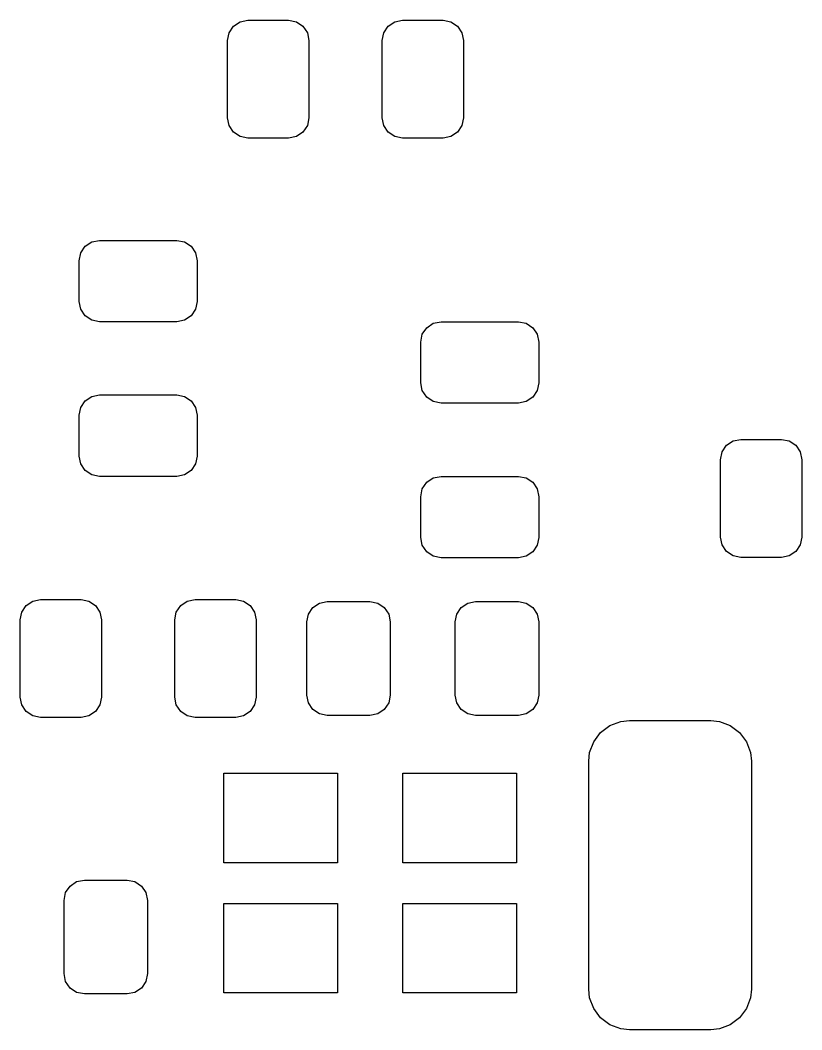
# Model space of a CAD drawing. Header units: millimetres. Extents: x 18 to 188, y -122 to -22.
# Drawn here: x 111.75 to 121.36, y -55.95 to -43.54 of the extents above; entities that cross this region are included whole.
import ezdxf

# ---------------------------------------------------------------- set-up
doc = ezdxf.new("R2010")
doc.units = ezdxf.units.MM
doc.layers.add('BLACK', color=250, linetype='CONTINUOUS')

msp = doc.modelspace()

# ---------------------------------------------------------------- linework, layer by layer
at = {"layer": 'BLACK', "linetype": 'CONTINUOUS'}
for p, q in [((114.31903, -43.699329), (114.373223, -43.618223)), ((114.373223, -43.618223), (114.454329, -43.56403)), ((114.454329, -43.56403), (114.55, -43.545)), ((114.55, -43.545), (115.05, -43.545)), ((115.05, -43.545), (115.145671, -43.56403)), ((115.145671, -43.56403), (115.226777, -43.618223)), ((115.226777, -43.618223), (115.28097, -43.699329)), ((116.21903, -43.699329), (116.273223, -43.618223)), ((116.273223, -43.618223), (116.354329, -43.56403)), ((116.354329, -43.56403), (116.45, -43.545)), ((116.45, -43.545), (116.95, -43.545)), ((116.95, -43.545), (117.045671, -43.56403)), ((117.045671, -43.56403), (117.126777, -43.618223)), ((117.126777, -43.618223), (117.18097, -43.699329)), ((114.3, -43.795), (114.31903, -43.699329)), ((115.28097, -43.699329), (115.3, -43.795)), ((116.2, -43.795), (116.21903, -43.699329)), ((117.18097, -43.699329), (117.2, -43.795)), ((114.3, -44.745), (114.3, -43.795)), ((115.3, -43.795), (115.3, -44.745)), ((116.2, -44.745), (116.2, -43.795)), ((117.2, -43.795), (117.2, -44.745)), ((114.31903, -44.840671), (114.3, -44.745)), ((115.3, -44.745), (115.28097, -44.840671)), ((116.21903, -44.840671), (116.2, -44.745)), ((117.2, -44.745), (117.18097, -44.840671)), ((114.373223, -44.921777), (114.31903, -44.840671)), ((115.28097, -44.840671), (115.226777, -44.921777)), ((116.273223, -44.921777), (116.21903, -44.840671)), ((117.18097, -44.840671), (117.126777, -44.921777)), ((114.454329, -44.97597), (114.373223, -44.921777)), ((114.55, -44.995), (114.454329, -44.97597)), ((115.05, -44.995), (114.55, -44.995)), ((115.145671, -44.97597), (115.05, -44.995)), ((115.226777, -44.921777), (115.145671, -44.97597)), ((116.354329, -44.97597), (116.273223, -44.921777)), ((116.45, -44.995), (116.354329, -44.97597)), ((116.95, -44.995), (116.45, -44.995)), ((117.045671, -44.97597), (116.95, -44.995)), ((117.126777, -44.921777), (117.045671, -44.97597)), ((112.548223, -46.323223), (112.629329, -46.26903)), ((112.629329, -46.26903), (112.725, -46.25)), ((112.725, -46.25), (113.675, -46.25)), ((113.675, -46.25), (113.770671, -46.26903)), ((113.770671, -46.26903), (113.851777, -46.323223)), ((112.49403, -46.404329), (112.548223, -46.323223)), ((113.851777, -46.323223), (113.90597, -46.404329)), ((112.475, -46.5), (112.49403, -46.404329)), ((112.475, -47), (112.475, -46.5)), ((113.90597, -46.404329), (113.925, -46.5)), ((113.925, -46.5), (113.925, -47)), ((112.49403, -47.095671), (112.475, -47)), ((113.925, -47), (113.90597, -47.095671)), ((112.548223, -47.176777), (112.49403, -47.095671)), ((113.90597, -47.095671), (113.851777, -47.176777)), ((112.629329, -47.23097), (112.548223, -47.176777)), ((112.725, -47.25), (112.629329, -47.23097)), ((113.675, -47.25), (112.725, -47.25)), ((113.770671, -47.23097), (113.675, -47.25)), ((113.851777, -47.176777), (113.770671, -47.23097)), ((116.829329, -47.26903), (116.925, -47.25)), ((116.925, -47.25), (117.875, -47.25)), ((117.875, -47.25), (117.970671, -47.26903)), ((116.69403, -47.404329), (116.748223, -47.323223)), ((116.748223, -47.323223), (116.829329, -47.26903)), ((117.970671, -47.26903), (118.051777, -47.323223)), ((118.051777, -47.323223), (118.10597, -47.404329)), ((116.675, -47.5), (116.69403, -47.404329)), ((116.675, -48), (116.675, -47.5)), ((118.10597, -47.404329), (118.125, -47.5)), ((118.125, -47.5), (118.125, -48)), ((116.69403, -48.095671), (116.675, -48)), ((118.125, -48), (118.10597, -48.095671)), ((116.748223, -48.176777), (116.69403, -48.095671)), ((118.10597, -48.095671), (118.051777, -48.176777)), ((112.49403, -48.304329), (112.548223, -48.223223)), ((112.548223, -48.223223), (112.629329, -48.16903)), ((112.629329, -48.16903), (112.725, -48.15)), ((112.725, -48.15), (113.675, -48.15)), ((113.675, -48.15), (113.770671, -48.16903)), ((113.770671, -48.16903), (113.851777, -48.223223)), ((113.851777, -48.223223), (113.90597, -48.304329)), ((116.829329, -48.23097), (116.748223, -48.176777)), ((116.925, -48.25), (116.829329, -48.23097)), ((117.875, -48.25), (116.925, -48.25)), ((117.970671, -48.23097), (117.875, -48.25)), ((118.051777, -48.176777), (117.970671, -48.23097)), ((112.475, -48.4), (112.49403, -48.304329)), ((113.90597, -48.304329), (113.925, -48.4)), ((112.475, -48.9), (112.475, -48.4)), ((113.925, -48.4), (113.925, -48.9)), ((120.433223, -48.768223), (120.514329, -48.71403)), ((120.514329, -48.71403), (120.61, -48.695)), ((120.61, -48.695), (121.11, -48.695)), ((121.11, -48.695), (121.205671, -48.71403)), ((121.205671, -48.71403), (121.286777, -48.768223)), ((120.36, -48.945), (120.37903, -48.849329)), ((120.37903, -48.849329), (120.433223, -48.768223)), ((121.286777, -48.768223), (121.34097, -48.849329)), ((121.34097, -48.849329), (121.36, -48.945)), ((112.49403, -48.995671), (112.475, -48.9)), ((112.548223, -49.076777), (112.49403, -48.995671)), ((113.90597, -48.995671), (113.851777, -49.076777)), ((113.925, -48.9), (113.90597, -48.995671)), ((120.36, -49.895), (120.36, -48.945)), ((121.36, -48.945), (121.36, -49.895)), ((112.629329, -49.13097), (112.548223, -49.076777)), ((113.851777, -49.076777), (113.770671, -49.13097)), ((112.725, -49.15), (112.629329, -49.13097)), ((113.675, -49.15), (112.725, -49.15)), ((113.770671, -49.13097), (113.675, -49.15)), ((116.69403, -49.304329), (116.748223, -49.223223)), ((116.748223, -49.223223), (116.829329, -49.16903)), ((116.829329, -49.16903), (116.925, -49.15)), ((116.925, -49.15), (117.875, -49.15)), ((117.875, -49.15), (117.970671, -49.16903)), ((117.970671, -49.16903), (118.051777, -49.223223)), ((118.051777, -49.223223), (118.10597, -49.304329)), ((116.675, -49.4), (116.69403, -49.304329)), ((118.10597, -49.304329), (118.125, -49.4)), ((116.675, -49.9), (116.675, -49.4)), ((118.125, -49.4), (118.125, -49.9)), ((116.69403, -49.995671), (116.675, -49.9)), ((118.125, -49.9), (118.10597, -49.995671)), ((120.37903, -49.990671), (120.36, -49.895)), ((120.433223, -50.071777), (120.37903, -49.990671)), ((121.34097, -49.990671), (121.286777, -50.071777)), ((121.36, -49.895), (121.34097, -49.990671)), ((116.748223, -50.076777), (116.69403, -49.995671)), ((116.829329, -50.13097), (116.748223, -50.076777)), ((118.051777, -50.076777), (117.970671, -50.13097)), ((118.10597, -49.995671), (118.051777, -50.076777)), ((120.514329, -50.12597), (120.433223, -50.071777)), ((121.286777, -50.071777), (121.205671, -50.12597)), ((116.925, -50.15), (116.829329, -50.13097)), ((117.875, -50.15), (116.925, -50.15)), ((117.970671, -50.13097), (117.875, -50.15)), ((120.61, -50.145), (120.514329, -50.12597)), ((121.11, -50.145), (120.61, -50.145)), ((121.205671, -50.12597), (121.11, -50.145)), ((111.76903, -50.817029), (111.823223, -50.735923)), ((111.823223, -50.735923), (111.904329, -50.68173)), ((111.904329, -50.68173), (112, -50.6627)), ((112, -50.6627), (112.5, -50.6627)), ((112.5, -50.6627), (112.595671, -50.68173)), ((112.595671, -50.68173), (112.676777, -50.735923)), ((112.676777, -50.735923), (112.73097, -50.817029)), ((113.66903, -50.817029), (113.723223, -50.735923)), ((113.723223, -50.735923), (113.804329, -50.68173)), ((113.804329, -50.68173), (113.9, -50.6627)), ((113.9, -50.6627), (114.4, -50.6627)), ((114.4, -50.6627), (114.495671, -50.68173)), ((114.495671, -50.68173), (114.576777, -50.735923)), ((114.576777, -50.735923), (114.63097, -50.817029)), ((115.348223, -50.760923), (115.429329, -50.70673)), ((115.429329, -50.70673), (115.525, -50.6877)), ((115.525, -50.6877), (116.05, -50.6877)), ((116.05, -50.6877), (116.145671, -50.70673)), ((116.145671, -50.70673), (116.226777, -50.760923)), ((117.173223, -50.760923), (117.254329, -50.70673)), ((117.254329, -50.70673), (117.35, -50.6877)), ((117.35, -50.6877), (117.875, -50.6877)), ((117.875, -50.6877), (117.970671, -50.70673)), ((117.970671, -50.70673), (118.051777, -50.760923)), ((111.75, -50.9127), (111.76903, -50.817029)), ((112.73097, -50.817029), (112.75, -50.9127)), ((113.65, -50.9127), (113.66903, -50.817029)), ((114.63097, -50.817029), (114.65, -50.9127)), ((115.275, -50.9377), (115.29403, -50.842029)), ((115.29403, -50.842029), (115.348223, -50.760923)), ((116.226777, -50.760923), (116.28097, -50.842029)), ((116.28097, -50.842029), (116.3, -50.9377)), ((117.1, -50.9377), (117.11903, -50.842029)), ((117.11903, -50.842029), (117.173223, -50.760923)), ((118.051777, -50.760923), (118.10597, -50.842029)), ((118.10597, -50.842029), (118.125, -50.9377)), ((111.75, -51.8627), (111.75, -50.9127)), ((112.75, -50.9127), (112.75, -51.8627)), ((113.65, -51.8627), (113.65, -50.9127)), ((114.65, -50.9127), (114.65, -51.8627)), ((115.275, -51.8377), (115.275, -50.9377)), ((116.3, -50.9377), (116.3, -51.8377)), ((117.1, -51.8377), (117.1, -50.9377)), ((118.125, -50.9377), (118.125, -51.8377)), ((115.29403, -51.933371), (115.275, -51.8377)), ((116.3, -51.8377), (116.28097, -51.933371)), ((117.11903, -51.933371), (117.1, -51.8377)), ((118.125, -51.8377), (118.10597, -51.933371)), ((111.76903, -51.958371), (111.75, -51.8627)), ((111.823223, -52.039477), (111.76903, -51.958371)), ((112.73097, -51.958371), (112.676777, -52.039477)), ((112.75, -51.8627), (112.73097, -51.958371)), ((113.66903, -51.958371), (113.65, -51.8627)), ((113.723223, -52.039477), (113.66903, -51.958371)), ((114.63097, -51.958371), (114.576777, -52.039477)), ((114.65, -51.8627), (114.63097, -51.958371)), ((115.348223, -52.014477), (115.29403, -51.933371)), ((116.28097, -51.933371), (116.226777, -52.014477)), ((117.173223, -52.014477), (117.11903, -51.933371)), ((118.10597, -51.933371), (118.051777, -52.014477)), ((111.904329, -52.09367), (111.823223, -52.039477)), ((112, -52.1127), (111.904329, -52.09367)), ((112.595671, -52.09367), (112.5, -52.1127)), ((112.676777, -52.039477), (112.595671, -52.09367)), ((113.804329, -52.09367), (113.723223, -52.039477)), ((113.9, -52.1127), (113.804329, -52.09367)), ((114.495671, -52.09367), (114.4, -52.1127)), ((114.576777, -52.039477), (114.495671, -52.09367)), ((115.429329, -52.06867), (115.348223, -52.014477)), ((115.525, -52.0877), (115.429329, -52.06867)), ((116.05, -52.0877), (115.525, -52.0877)), ((116.145671, -52.06867), (116.05, -52.0877)), ((116.226777, -52.014477), (116.145671, -52.06867)), ((117.254329, -52.06867), (117.173223, -52.014477)), ((117.35, -52.0877), (117.254329, -52.06867)), ((117.875, -52.0877), (117.35, -52.0877)), ((117.970671, -52.06867), (117.875, -52.0877)), ((118.051777, -52.014477), (117.970671, -52.06867)), ((112.5, -52.1127), (112, -52.1127)), ((114.4, -52.1127), (113.9, -52.1127)), ((118.886447, -52.296447), (119.000376, -52.211161)), ((119.000376, -52.211161), (119.133717, -52.161427)), ((119.133717, -52.161427), (119.24, -52.15)), ((119.24, -52.15), (120.24, -52.15)), ((120.24, -52.15), (120.346283, -52.161427)), ((120.346283, -52.161427), (120.479624, -52.211161)), ((120.479624, -52.211161), (120.593553, -52.296447)), ((118.801161, -52.410376), (118.886447, -52.296447)), ((120.593553, -52.296447), (120.678839, -52.410376)), ((118.751427, -52.543717), (118.801161, -52.410376)), ((120.678839, -52.410376), (120.728573, -52.543717)), ((118.74, -52.65), (118.751427, -52.543717)), ((120.728573, -52.543717), (120.74, -52.65)), ((118.74, -55.45), (118.74, -52.65)), ((120.74, -52.65), (120.74, -55.45)), ((114.2532, -53.896799), (114.2532, -52.796799)), ((114.2532, -52.796799), (115.6532, -52.796799)), ((115.6532, -52.796799), (115.6532, -53.896799)), ((116.4532, -53.896799), (116.4532, -52.796799)), ((116.4532, -52.796799), (117.8532, -52.796799)), ((117.8532, -52.796799), (117.8532, -53.896799)), ((115.6532, -53.896799), (114.2532, -53.896799)), ((117.8532, -53.896799), (116.4532, -53.896799)), ((112.30903, -54.264329), (112.363223, -54.183223)), ((112.363223, -54.183223), (112.444329, -54.12903)), ((112.444329, -54.12903), (112.54, -54.11)), ((112.54, -54.11), (113.065, -54.11)), ((113.065, -54.11), (113.160671, -54.12903)), ((113.160671, -54.12903), (113.241777, -54.183223)), ((113.241777, -54.183223), (113.29597, -54.264329)), ((112.29, -54.36), (112.30903, -54.264329)), ((113.29597, -54.264329), (113.315, -54.36)), ((112.29, -55.26), (112.29, -54.36)), ((113.315, -54.36), (113.315, -55.26)), ((114.2532, -55.496801), (114.2532, -54.396801)), ((114.2532, -54.396801), (115.6532, -54.396801)), ((115.6532, -54.396801), (115.6532, -55.496801)), ((116.4532, -55.496801), (116.4532, -54.396801)), ((116.4532, -54.396801), (117.8532, -54.396801)), ((117.8532, -54.396801), (117.8532, -55.496801)), ((112.30903, -55.355671), (112.29, -55.26)), ((113.315, -55.26), (113.29597, -55.355671)), ((112.363223, -55.436777), (112.30903, -55.355671)), ((112.444329, -55.49097), (112.363223, -55.436777)), ((113.241777, -55.436777), (113.160671, -55.49097)), ((113.29597, -55.355671), (113.241777, -55.436777)), ((118.751427, -55.556283), (118.74, -55.45)), ((120.74, -55.45), (120.728573, -55.556283)), ((112.54, -55.51), (112.444329, -55.49097)), ((113.065, -55.51), (112.54, -55.51)), ((113.160671, -55.49097), (113.065, -55.51)), ((115.6532, -55.496801), (114.2532, -55.496801)), ((117.8532, -55.496801), (116.4532, -55.496801)), ((118.801161, -55.689624), (118.751427, -55.556283)), ((120.728573, -55.556283), (120.678839, -55.689624)), ((118.886447, -55.803553), (118.801161, -55.689624)), ((120.678839, -55.689624), (120.593553, -55.803553)), ((119.000376, -55.888839), (118.886447, -55.803553)), ((120.593553, -55.803553), (120.479624, -55.888839)), ((119.133717, -55.938573), (119.000376, -55.888839)), ((119.24, -55.95), (119.133717, -55.938573)), ((120.346283, -55.938573), (120.24, -55.95)), ((120.479624, -55.888839), (120.346283, -55.938573)), ((120.24, -55.95), (119.24, -55.95))]:
    msp.add_line(p, q, dxfattribs=at)

doc.saveas('drawing.dxf')
